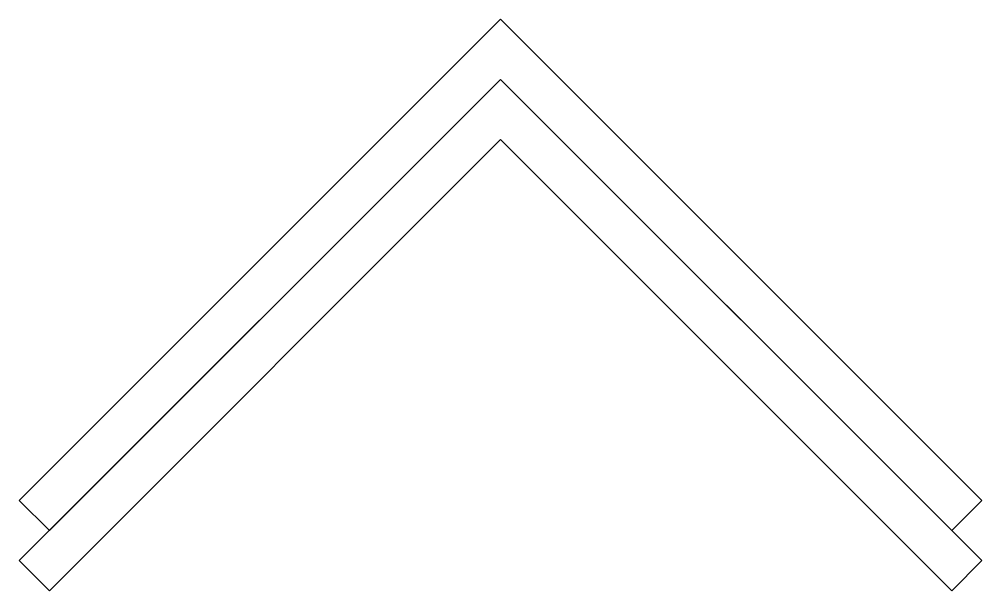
# Model space of a CAD drawing. Header units: inches. Extents: x -17.7 to 18.2, y -0.3 to 21.
import ezdxf

# ---------------------------------------------------------------- set-up
doc = ezdxf.new("R2010")
doc.units = ezdxf.units.IN
doc.header["$MEASUREMENT"] = 0

msp = doc.modelspace()

# ---------------------------------------------------------------- linework, layer by layer
at = {"color": 7}
for p, q in [((-17.712, 3.061), (0.249, 21.021)), ((0.249, 21.021), (18.209, 3.061)), ((-17.712, 0.816), (0.249, 18.776)), ((0.249, 18.776), (-16.589, 1.938)), ((0.249, 18.776), (18.209, 0.816)), ((17.087, 1.938), (0.249, 18.776)), ((0.249, 16.531), (-16.589, -0.307)), ((17.087, -0.307), (0.249, 16.531)), ((-16.589, 1.938), (-17.712, 3.061)), ((18.209, 3.061), (17.087, 1.938)), ((-16.589, -0.307), (-17.712, 0.816)), ((18.209, 0.816), (17.087, -0.307))]:
    msp.add_line(p, q, dxfattribs=at)

doc.saveas('drawing.dxf')
